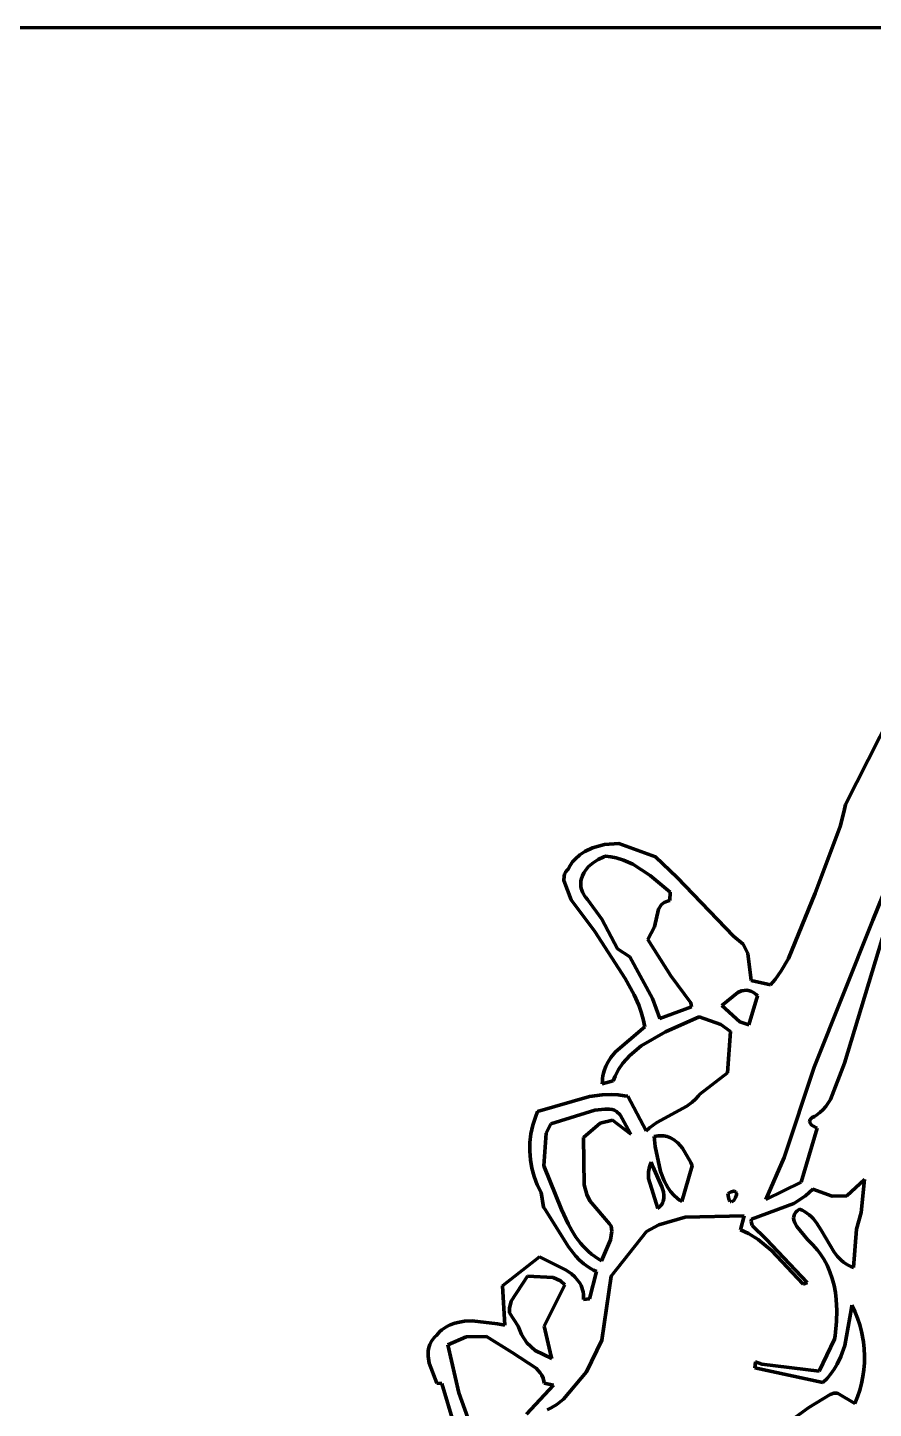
# Model space of a CAD drawing. Header units: millimetres. Extents: x 0 to 11.1, y 0 to 16.2.
# Drawn here: x 5.557 to 7.321, y 13.286 to 16.167 of the extents above; entities that cross this region are included whole.
import ezdxf

# ---------------------------------------------------------------- set-up
doc = ezdxf.new("R2010")
doc.units = ezdxf.units.MM
doc.layers.add('color#0b0b0bff', color=7, linetype='CONTINUOUS', lineweight=100)
doc.layers.add('color#ffffffff', color=7, linetype='CONTINUOUS', lineweight=100)

msp = doc.modelspace()

# ---------------------------------------------------------------- linework, layer by layer
at = {"layer": 'color#0b0b0bff'}
for p, q in [((7.2625, 14.5461), (7.3812, 14.7802)), ((7.26, 14.5328), (7.2625, 14.5461)), ((7.2512, 14.5003), (7.26, 14.5328)), ((7.1993, 14.3612), (7.2512, 14.5003)), ((6.7346, 14.4554), (6.7595, 14.4624)), ((6.7595, 14.4624), (6.7894, 14.4651)), ((6.7894, 14.4651), (6.8661, 14.4367)), ((7.382, 14.4595), (7.3193, 14.3051)), ((6.6934, 14.4262), (6.699, 14.4326)), ((6.699, 14.4326), (6.7085, 14.4411)), ((6.7085, 14.4411), (6.7191, 14.4481)), ((6.7191, 14.4481), (6.7346, 14.4554)), ((6.7465, 14.4315), (6.7359, 14.4247)), ((6.7581, 14.4368), (6.7465, 14.4315)), ((6.7621, 14.4381), (6.7581, 14.4368)), ((6.7733, 14.4369), (6.7621, 14.4381)), ((6.7841, 14.4348), (6.7733, 14.4369)), ((6.7996, 14.4301), (6.7841, 14.4348)), ((6.8191, 14.4215), (6.7996, 14.4301)), ((6.8661, 14.4367), (6.9113, 14.3937)), ((6.6766, 14.4011), (6.6788, 14.4053)), ((6.6788, 14.4053), (6.6821, 14.4094)), ((6.6821, 14.4094), (6.6841, 14.4114)), ((6.6841, 14.4114), (6.6884, 14.4191)), ((6.6884, 14.4191), (6.6934, 14.4262)), ((6.717, 14.4039), (6.7136, 14.3971)), ((6.7213, 14.4104), (6.717, 14.4039)), ((6.7266, 14.4165), (6.7213, 14.4104)), ((6.7359, 14.4247), (6.7266, 14.4165)), ((6.8551, 14.3981), (6.8191, 14.4215)), ((6.6753, 14.3879), (6.6754, 14.3968)), ((6.6906, 14.3471), (6.6753, 14.3879)), ((6.6754, 14.3968), (6.6766, 14.4011)), ((6.7107, 14.3862), (6.7103, 14.3825)), ((6.7103, 14.3825), (6.7103, 14.3787)), ((6.7103, 14.3787), (6.7107, 14.3749)), ((6.7113, 14.3899), (6.7107, 14.3862)), ((6.7107, 14.3749), (6.7114, 14.3711)), ((6.7136, 14.3971), (6.7113, 14.3899)), ((6.8971, 14.3635), (6.8551, 14.3981)), ((6.9113, 14.3937), (7.0285, 14.2718)), ((6.7395, 14.2815), (6.6906, 14.3471)), ((6.7114, 14.3711), (6.7124, 14.3673)), ((6.7124, 14.3673), (6.7139, 14.3634)), ((6.7139, 14.3634), (6.7158, 14.3596)), ((6.7158, 14.3596), (6.7181, 14.3557)), ((6.7181, 14.3557), (6.7209, 14.3519)), ((6.7209, 14.3519), (6.7241, 14.3481)), ((6.7241, 14.3481), (6.7539, 14.3071)), ((6.8843, 14.3415), (6.891, 14.3448)), ((6.891, 14.3448), (6.8964, 14.3462)), ((6.8964, 14.3462), (6.8971, 14.3635)), ((7.1435, 14.2247), (7.1993, 14.3612)), ((6.8641, 14.2907), (6.8727, 14.3279)), ((6.8727, 14.3279), (6.879, 14.3372)), ((6.879, 14.3372), (6.8843, 14.3415)), ((6.7539, 14.3071), (6.7872, 14.2448)), ((6.8499, 14.2648), (6.8641, 14.2907)), ((7.3193, 14.3051), (7.1971, 13.9982)), ((7.2603, 14.0067), (7.3461, 14.2886)), ((6.803, 14.183), (6.7395, 14.2815)), ((6.8982, 14.1885), (6.8499, 14.2648)), ((7.0285, 14.2718), (7.049, 14.2547)), ((6.7872, 14.2448), (6.8125, 14.2282)), ((7.049, 14.2547), (7.0588, 14.2352)), ((7.0588, 14.2352), (7.0656, 14.1789)), ((6.8125, 14.2282), (6.8601, 14.1416)), ((7.1285, 14.1993), (7.1435, 14.2247)), ((6.8217, 14.149), (6.803, 14.183)), ((6.9396, 14.1325), (6.8982, 14.1885)), ((7.0656, 14.1789), (7.1062, 14.1698)), ((7.1062, 14.1698), (7.1157, 14.1813)), ((7.1157, 14.1813), (7.1285, 14.1993)), ((6.8311, 14.1277), (6.8217, 14.149)), ((7.0376, 14.1541), (7.0042, 14.1269)), ((7.0456, 14.1573), (7.0376, 14.1541)), ((7.0509, 14.1584), (7.0456, 14.1573)), ((7.0564, 14.1585), (7.0509, 14.1584)), ((7.0619, 14.1576), (7.0564, 14.1585)), ((7.0606, 14.0868), (7.0788, 14.1471)), ((7.0647, 14.1567), (7.0619, 14.1576)), ((7.0675, 14.1555), (7.0647, 14.1567)), ((7.0703, 14.1539), (7.0675, 14.1555)), ((7.0732, 14.152), (7.0703, 14.1539)), ((7.076, 14.1498), (7.0732, 14.152)), ((7.0788, 14.1471), (7.076, 14.1498)), ((6.8362, 14.113), (6.8311, 14.1277)), ((6.8601, 14.1416), (6.8749, 14.0997)), ((6.8749, 14.0997), (6.9415, 14.1243)), ((6.9415, 14.1243), (6.9396, 14.1325)), ((7.0042, 14.1269), (7.042, 14.0928)), ((6.8404, 14.098), (6.8362, 14.113)), ((6.8436, 14.0825), (6.8404, 14.098)), ((6.9573, 14.1031), (6.8872, 14.0719)), ((7.0023, 14.0874), (6.9573, 14.1031)), ((7.0225, 14.0729), (7.0023, 14.0874)), ((7.042, 14.0928), (7.0606, 14.0868)), ((6.783, 14.0302), (6.8396, 14.0791)), ((6.8872, 14.0719), (6.8366, 14.0429)), ((6.8396, 14.0791), (6.8436, 14.0825)), ((7.0162, 13.9861), (7.0225, 14.0729)), ((6.7732, 14.0181), (6.783, 14.0302)), ((6.8366, 14.0429), (6.8123, 14.0223)), ((6.7592, 13.9905), (6.7629, 14.0003)), ((6.7629, 14.0003), (6.7676, 14.0094)), ((6.7676, 14.0094), (6.7732, 14.0181)), ((6.7983, 14.0065), (6.7893, 13.9935)), ((6.8123, 14.0223), (6.7983, 14.0065)), ((7.1971, 13.9982), (7.1344, 13.8098)), ((7.2309, 13.931), (7.2603, 14.0067)), ((6.7777, 13.9696), (6.7552, 13.9632)), ((6.7553, 13.969), (6.7558, 13.9746)), ((6.7558, 13.9746), (6.7566, 13.9801)), ((6.7566, 13.9801), (6.7577, 13.9854)), ((6.7577, 13.9854), (6.7592, 13.9905)), ((6.7818, 13.9795), (6.7777, 13.9696)), ((6.7893, 13.9935), (6.7818, 13.9795)), ((6.9588, 13.9422), (7.0162, 13.9861)), ((6.7288, 13.9371), (6.755, 13.9403)), ((6.755, 13.9403), (6.7749, 13.9409)), ((6.7552, 13.9632), (6.7553, 13.969)), ((6.7749, 13.9409), (6.7883, 13.9402)), ((6.9559, 13.9383), (6.9588, 13.9422)), ((6.6203, 13.9055), (6.7288, 13.9371)), ((6.7883, 13.9402), (6.8017, 13.9386)), ((6.8017, 13.9386), (6.8085, 13.9374)), ((6.8085, 13.9374), (6.8465, 13.8654)), ((6.8688, 13.883), (6.9315, 13.9167)), ((6.9315, 13.9167), (6.9427, 13.9249)), ((6.9427, 13.9249), (6.9496, 13.9312)), ((6.9496, 13.9312), (6.9559, 13.9383)), ((7.2155, 13.9095), (7.2213, 13.9162)), ((7.2213, 13.9162), (7.2309, 13.931)), ((6.61, 13.8769), (6.6156, 13.8942)), ((6.6156, 13.8942), (6.6203, 13.9055)), ((6.7396, 13.9084), (6.6478, 13.8803)), ((6.7602, 13.9106), (6.7396, 13.9084)), ((6.7507, 13.8816), (6.7767, 13.8879)), ((6.7644, 13.9106), (6.7602, 13.9106)), ((6.7675, 13.9108), (6.7644, 13.9106)), ((6.7705, 13.9108), (6.7675, 13.9108)), ((6.7759, 13.9101), (6.7705, 13.9108)), ((6.7807, 13.9083), (6.7759, 13.9101)), ((6.7767, 13.8879), (6.8149, 13.8587)), ((6.785, 13.9058), (6.7807, 13.9083)), ((6.7922, 13.8987), (6.785, 13.9058)), ((6.8134, 13.8607), (6.7922, 13.8987)), ((6.8534, 13.8719), (6.8688, 13.883)), ((7.1875, 13.8844), (7.189, 13.8893)), ((7.1917, 13.877), (7.1875, 13.8844)), ((7.189, 13.8893), (7.193, 13.8929)), ((7.193, 13.8929), (7.1979, 13.8953)), ((7.1979, 13.8953), (7.2018, 13.8978)), ((7.2018, 13.8978), (7.2091, 13.9033)), ((7.2091, 13.9033), (7.2155, 13.9095)), ((6.6041, 13.8412), (6.6062, 13.8592)), ((6.6062, 13.8592), (6.61, 13.8769)), ((6.6384, 13.8603), (6.6333, 13.7922)), ((6.6478, 13.8803), (6.6384, 13.8603)), ((6.7159, 13.8517), (6.7507, 13.8816)), ((6.8149, 13.8587), (6.8134, 13.8607)), ((6.8465, 13.8654), (6.8534, 13.8719)), ((6.8675, 13.8543), (6.8632, 13.8533)), ((6.8716, 13.8549), (6.8675, 13.8543)), ((6.8756, 13.8552), (6.8716, 13.8549)), ((6.8795, 13.8552), (6.8756, 13.8552)), ((6.8833, 13.8549), (6.8795, 13.8552)), ((6.8905, 13.8534), (6.8833, 13.8549)), ((7.1699, 13.7584), (7.2033, 13.8712)), ((7.2033, 13.8712), (7.1917, 13.877)), ((6.6038, 13.8232), (6.6041, 13.8412)), ((6.7173, 13.7525), (6.7159, 13.8517)), ((6.8632, 13.8533), (6.8656, 13.8329)), ((6.8656, 13.8329), (6.8764, 13.7806)), ((6.8973, 13.8508), (6.8905, 13.8534)), ((6.9037, 13.8473), (6.8973, 13.8508)), ((6.9124, 13.8406), (6.9037, 13.8473)), ((6.9226, 13.8293), (6.9124, 13.8406)), ((6.9399, 13.7991), (6.9226, 13.8293)), ((6.6052, 13.8052), (6.6038, 13.8232)), ((6.6083, 13.7874), (6.6052, 13.8052)), ((6.8556, 13.7968), (6.8534, 13.7901)), ((6.8571, 13.8002), (6.8556, 13.7968)), ((6.8603, 13.7907), (6.8571, 13.8002)), ((6.9427, 13.7922), (6.9399, 13.7991)), ((7.1344, 13.8098), (7.0965, 13.722)), ((6.6131, 13.7699), (6.6083, 13.7874)), ((6.6195, 13.7529), (6.6131, 13.7699)), ((6.6333, 13.7922), (6.67, 13.7011)), ((6.8534, 13.7901), (6.8516, 13.7799)), ((6.8516, 13.7799), (6.8518, 13.7663)), ((6.8797, 13.7489), (6.8603, 13.7907)), ((6.8764, 13.7806), (6.8842, 13.7609)), ((6.9208, 13.7178), (6.9427, 13.7922)), ((6.6277, 13.7365), (6.6195, 13.7529)), ((6.7233, 13.7325), (6.7173, 13.7525)), ((6.8518, 13.7663), (6.8712, 13.7033)), ((6.8828, 13.7383), (6.8797, 13.7489)), ((6.8842, 13.7609), (6.8917, 13.7473)), ((6.8917, 13.7473), (6.8976, 13.7388)), ((6.8976, 13.7388), (6.9044, 13.7311)), ((7.0269, 13.7391), (7.0241, 13.7382)), ((7.0292, 13.7394), (7.0269, 13.7391)), ((7.0311, 13.7393), (7.0292, 13.7394)), ((7.0325, 13.7388), (7.0311, 13.7393)), ((7.0336, 13.7379), (7.0325, 13.7388)), ((7.0965, 13.722), (7.1699, 13.7584)), ((7.1944, 13.7436), (7.1793, 13.73)), ((7.2344, 13.7291), (7.1944, 13.7436)), ((7.3023, 13.7637), (7.265, 13.7301)), ((7.2948, 13.6951), (7.3023, 13.7637)), ((6.6324, 13.7061), (6.6277, 13.7365)), ((6.7292, 13.7194), (6.7233, 13.7325)), ((6.7704, 13.6716), (6.7292, 13.7194)), ((6.8769, 13.709), (6.8791, 13.712)), ((6.8791, 13.712), (6.8808, 13.7151)), ((6.8808, 13.7151), (6.8821, 13.7182)), ((6.8821, 13.7182), (6.883, 13.7214)), ((6.8838, 13.7314), (6.8828, 13.7383)), ((6.883, 13.7214), (6.8836, 13.7247)), ((6.8836, 13.7247), (6.8838, 13.7314)), ((6.9044, 13.7311), (6.9121, 13.724)), ((6.9121, 13.724), (6.9163, 13.7208)), ((6.9163, 13.7208), (6.9208, 13.7178)), ((7.0209, 13.7368), (7.0171, 13.7348)), ((7.0171, 13.7348), (7.0175, 13.7302)), ((7.0175, 13.7302), (7.0182, 13.7264)), ((7.0182, 13.7264), (7.0189, 13.7234)), ((7.0189, 13.7234), (7.0199, 13.7211)), ((7.0199, 13.7211), (7.021, 13.7194)), ((7.0241, 13.7382), (7.0209, 13.7368)), ((7.021, 13.7194), (7.0222, 13.7183)), ((7.0222, 13.7183), (7.0234, 13.7177)), ((7.0234, 13.7177), (7.0248, 13.7176)), ((7.0248, 13.7176), (7.0261, 13.718)), ((7.0261, 13.718), (7.0274, 13.7187)), ((7.0274, 13.7187), (7.03, 13.7211)), ((7.03, 13.7211), (7.0332, 13.7262)), ((7.0332, 13.7262), (7.0349, 13.7319)), ((7.0344, 13.7367), (7.0336, 13.7379)), ((7.0348, 13.7353), (7.0344, 13.7367)), ((7.0349, 13.7319), (7.0348, 13.7353)), ((7.1545, 13.7136), (7.0661, 13.6812)), ((7.1793, 13.73), (7.1545, 13.7136)), ((7.265, 13.7301), (7.2344, 13.7291)), ((6.636, 13.7013), (6.6324, 13.7061)), ((6.6848, 13.6236), (6.636, 13.7013)), ((6.67, 13.7011), (6.6837, 13.6714)), ((6.8712, 13.7033), (6.8743, 13.7061)), ((6.9283, 13.6851), (6.8733, 13.6696)), ((6.8743, 13.7061), (6.8769, 13.709)), ((7.0514, 13.6882), (6.9283, 13.6851)), ((7.0433, 13.659), (7.0514, 13.6882)), ((7.0661, 13.6812), (7.0659, 13.6771)), ((7.1543, 13.6839), (7.1545, 13.6864)), ((7.1549, 13.6788), (7.1543, 13.6839)), ((7.1545, 13.6864), (7.1551, 13.6889)), ((7.1551, 13.6889), (7.1559, 13.6913)), ((7.1559, 13.6913), (7.1572, 13.6936)), ((7.1572, 13.6936), (7.1588, 13.6959)), ((7.1588, 13.6959), (7.1609, 13.6981)), ((7.1609, 13.6981), (7.1635, 13.7002)), ((7.1635, 13.7002), (7.1665, 13.7022)), ((7.1665, 13.7022), (7.172, 13.6998)), ((7.172, 13.6998), (7.1771, 13.697)), ((7.1771, 13.697), (7.182, 13.6938)), ((7.182, 13.6938), (7.1865, 13.6902)), ((7.1865, 13.6902), (7.1907, 13.6864)), ((7.1907, 13.6864), (7.1947, 13.6823)), ((7.1947, 13.6823), (7.202, 13.6733)), ((7.2853, 13.6604), (7.2948, 13.6951)), ((6.6837, 13.6714), (6.6915, 13.6572)), ((6.6915, 13.6572), (6.7002, 13.6437)), ((6.7734, 13.6667), (6.7704, 13.6716)), ((6.7726, 13.6381), (6.7751, 13.6561)), ((6.7751, 13.6561), (6.7734, 13.6667)), ((6.8473, 13.6552), (6.7739, 13.5619)), ((6.8733, 13.6696), (6.8473, 13.6552)), ((7.0598, 13.6512), (7.0433, 13.659)), ((7.0659, 13.6771), (7.0679, 13.6682)), ((7.0679, 13.6682), (7.0972, 13.6392)), ((7.1565, 13.6735), (7.1549, 13.6788)), ((7.1606, 13.6656), (7.1565, 13.6735)), ((7.1831, 13.639), (7.1606, 13.6656)), ((7.202, 13.6733), (7.2117, 13.6585)), ((7.2117, 13.6585), (7.2389, 13.6123)), ((7.2791, 13.5806), (7.2853, 13.6604)), ((6.6996, 13.6046), (6.6848, 13.6236)), ((6.7002, 13.6437), (6.7049, 13.6372)), ((6.7049, 13.6372), (6.7099, 13.6309)), ((6.7099, 13.6309), (6.7152, 13.6248)), ((6.7152, 13.6248), (6.7207, 13.619)), ((6.7538, 13.594), (6.7726, 13.6381)), ((7.0802, 13.6386), (7.0598, 13.6512)), ((7.1083, 13.616), (7.0802, 13.6386)), ((7.0972, 13.6392), (7.1824, 13.5489)), ((7.1887, 13.6333), (7.1831, 13.639)), ((7.1942, 13.6278), (7.1887, 13.6333)), ((7.1994, 13.6222), (7.1942, 13.6278)), ((6.5471, 13.5422), (6.624, 13.6027)), ((6.624, 13.6027), (6.6796, 13.5751)), ((6.7078, 13.5959), (6.6996, 13.6046)), ((6.7168, 13.5879), (6.7078, 13.5959)), ((6.7207, 13.619), (6.7266, 13.6135)), ((6.7266, 13.6135), (6.7329, 13.6081)), ((6.7329, 13.6081), (6.7395, 13.6031)), ((6.7395, 13.6031), (6.7464, 13.5984)), ((6.7464, 13.5984), (6.7538, 13.594)), ((7.1744, 13.5457), (7.1083, 13.616)), ((7.2043, 13.6164), (7.1994, 13.6222)), ((7.2089, 13.6104), (7.2043, 13.6164)), ((7.2131, 13.6043), (7.2089, 13.6104)), ((7.2171, 13.5979), (7.2131, 13.6043)), ((7.2207, 13.5915), (7.2171, 13.5979)), ((7.2389, 13.6123), (7.246, 13.6033)), ((7.246, 13.6033), (7.2499, 13.5991)), ((7.2499, 13.5991), (7.254, 13.5951)), ((7.254, 13.5951), (7.2584, 13.5915)), ((6.6796, 13.5751), (6.6911, 13.567)), ((6.6911, 13.567), (6.6979, 13.5609)), ((6.7265, 13.5807), (6.7168, 13.5879)), ((6.7318, 13.5775), (6.7265, 13.5807)), ((6.7287, 13.515), (6.743, 13.5717)), ((6.7372, 13.5745), (6.7318, 13.5775)), ((6.743, 13.5717), (6.7372, 13.5745)), ((7.2241, 13.5849), (7.2207, 13.5915)), ((7.23, 13.5713), (7.2241, 13.5849)), ((7.2348, 13.5573), (7.23, 13.5713)), ((7.2584, 13.5915), (7.263, 13.5882)), ((7.263, 13.5882), (7.268, 13.5853)), ((7.268, 13.5853), (7.2734, 13.5827)), ((7.2734, 13.5827), (7.2791, 13.5806)), ((6.5516, 13.4601), (6.5471, 13.5422)), ((6.5992, 13.5624), (6.5652, 13.51)), ((6.6529, 13.5596), (6.5992, 13.5624)), ((6.6343, 13.4581), (6.6772, 13.5445)), ((6.6681, 13.5522), (6.6529, 13.5596)), ((6.6772, 13.5445), (6.6681, 13.5522)), ((6.6979, 13.5609), (6.7038, 13.5542)), ((6.7038, 13.5542), (6.7065, 13.5506)), ((6.7065, 13.5506), (6.7088, 13.5468)), ((6.7088, 13.5468), (6.7109, 13.5427)), ((6.7109, 13.5427), (6.7126, 13.5385)), ((6.7126, 13.5385), (6.714, 13.534)), ((6.7739, 13.5619), (6.7542, 13.4288)), ((7.1824, 13.5489), (7.1744, 13.5457)), ((7.2385, 13.5429), (7.2348, 13.5573)), ((7.2413, 13.5282), (7.2385, 13.5429)), ((6.5652, 13.51), (6.562, 13.4955)), ((6.714, 13.534), (6.7151, 13.5293)), ((6.7151, 13.5293), (6.7159, 13.5243)), ((6.7159, 13.5243), (6.7162, 13.5191)), ((6.7162, 13.5191), (6.7161, 13.5136)), ((6.7161, 13.5136), (6.7287, 13.515)), ((7.2432, 13.5133), (7.2413, 13.5282)), ((7.2444, 13.4907), (7.2432, 13.5133)), ((6.562, 13.4955), (6.5619, 13.486)), ((6.5619, 13.486), (6.58, 13.4577)), ((7.2438, 13.468), (7.2444, 13.4907)), ((7.2752, 13.4956), (7.2609, 13.4176)), ((7.2759, 13.5015), (7.2752, 13.4956)), ((7.2822, 13.4882), (7.2759, 13.5015)), ((7.2876, 13.4745), (7.2822, 13.4882)), ((6.4205, 13.45), (6.4246, 13.4532)), ((6.4246, 13.4532), (6.4289, 13.456)), ((6.4289, 13.456), (6.4334, 13.4585)), ((6.4334, 13.4585), (6.4379, 13.4607)), ((6.4379, 13.4607), (6.4475, 13.4642)), ((6.4475, 13.4642), (6.4574, 13.4666)), ((6.4574, 13.4666), (6.4677, 13.4681)), ((6.4677, 13.4681), (6.4835, 13.4688)), ((6.4835, 13.4688), (6.5367, 13.4628)), ((6.5367, 13.4628), (6.5516, 13.4601)), ((6.58, 13.4577), (6.5865, 13.4407)), ((6.6489, 13.3949), (6.6343, 13.4581)), ((7.2406, 13.4381), (7.2438, 13.468)), ((7.2922, 13.4606), (7.2876, 13.4745)), ((7.2959, 13.4465), (7.2922, 13.4606)), ((6.3957, 13.4199), (6.399, 13.4264)), ((6.399, 13.4264), (6.4035, 13.4325)), ((6.4035, 13.4325), (6.4061, 13.4354)), ((6.4061, 13.4354), (6.4091, 13.4383)), ((6.4091, 13.4383), (6.4127, 13.4426)), ((6.4127, 13.4426), (6.4165, 13.4465)), ((6.4165, 13.4465), (6.4205, 13.45)), ((6.4713, 13.4357), (6.4328, 13.4191)), ((6.5137, 13.4361), (6.4713, 13.4357)), ((6.5671, 13.4032), (6.5137, 13.4361)), ((6.5865, 13.4407), (6.5978, 13.4234)), ((6.5978, 13.4234), (6.6153, 13.4075)), ((6.7542, 13.4288), (6.7222, 13.3629)), ((7.2078, 13.3644), (7.2393, 13.4308)), ((7.2393, 13.4308), (7.2406, 13.4381)), ((7.2998, 13.425), (7.2959, 13.4465)), ((7.3014, 13.4106), (7.2998, 13.425)), ((6.3918, 13.3954), (6.3921, 13.4062)), ((6.3938, 13.3808), (6.3918, 13.3954)), ((6.3921, 13.4062), (6.3935, 13.4131)), ((6.3935, 13.4131), (6.3957, 13.4199)), ((6.4328, 13.4191), (6.4557, 13.319)), ((6.6171, 13.3703), (6.5671, 13.4032)), ((6.6153, 13.4075), (6.6499, 13.3902)), ((6.6499, 13.3902), (6.6489, 13.3949)), ((7.2528, 13.3947), (7.245, 13.3784)), ((7.2609, 13.4176), (7.2528, 13.3947)), ((7.3021, 13.3961), (7.3014, 13.4106)), ((7.3018, 13.3816), (7.3021, 13.3961)), ((6.4101, 13.3392), (6.3938, 13.3808)), ((6.6256, 13.3609), (6.6171, 13.3703)), ((7.0733, 13.3707), (7.0747, 13.3832)), ((7.2152, 13.3404), (7.0733, 13.3707)), ((7.0747, 13.3832), (7.0879, 13.3784)), ((7.0879, 13.3784), (7.2078, 13.3644)), ((7.2389, 13.3681), (7.2319, 13.3583)), ((7.245, 13.3784), (7.2389, 13.3681)), ((7.2987, 13.3527), (7.3007, 13.3671)), ((7.3007, 13.3671), (7.3018, 13.3816)), ((6.4202, 13.3383), (6.4101, 13.3392)), ((6.4466, 13.2523), (6.4202, 13.3383)), ((6.629, 13.3555), (6.6256, 13.3609)), ((6.6316, 13.3495), (6.629, 13.3555)), ((6.6334, 13.3429), (6.6316, 13.3495)), ((6.6339, 13.3393), (6.6334, 13.3429)), ((6.6533, 13.3352), (6.6339, 13.3393)), ((6.7222, 13.3629), (6.6744, 13.3057)), ((7.224, 13.349), (7.2152, 13.3404)), ((7.2319, 13.3583), (7.224, 13.349)), ((7.292, 13.3243), (7.2958, 13.3384)), ((7.2958, 13.3384), (7.2987, 13.3527)), ((6.4557, 13.319), (6.4745, 13.2664)), ((6.5973, 13.2743), (6.6533, 13.3352)), ((7.186, 13.288), (7.2302, 13.3152)), ((7.2302, 13.3152), (7.2322, 13.3162)), ((7.2322, 13.3162), (7.2381, 13.318)), ((7.2381, 13.318), (7.2458, 13.318)), ((7.2458, 13.318), (7.2816, 13.2967)), ((7.2816, 13.2967), (7.2873, 13.3103)), ((7.2873, 13.3103), (7.292, 13.3243)), ((6.6486, 13.2873), (6.6401, 13.2836)), ((6.6603, 13.2942), (6.6486, 13.2873)), ((6.6744, 13.3057), (6.6603, 13.2942)), ((7.0597, 13.1969), (7.186, 13.288))]:
    msp.add_line(p, q, dxfattribs=at)
at = {"layer": 'color#ffffffff'}
for p, q in [((0, 16.1667), (11.1111, 16.1667)), ((7.3812, 14.7802), (7.2625, 14.5461)), ((7.2625, 14.5461), (7.26, 14.5328)), ((7.26, 14.5328), (7.2512, 14.5003)), ((7.2512, 14.5003), (7.1993, 14.3612)), ((6.7595, 14.4624), (6.7346, 14.4554)), ((6.7894, 14.4651), (6.7595, 14.4624)), ((6.8661, 14.4367), (6.7894, 14.4651)), ((7.3193, 14.3051), (7.382, 14.4595)), ((6.699, 14.4326), (6.6934, 14.4262)), ((6.7085, 14.4411), (6.699, 14.4326)), ((6.7191, 14.4481), (6.7085, 14.4411)), ((6.7346, 14.4554), (6.7191, 14.4481)), ((6.7359, 14.4247), (6.7465, 14.4315)), ((6.7465, 14.4315), (6.7581, 14.4368)), ((6.7581, 14.4368), (6.7621, 14.4381)), ((6.7621, 14.4381), (6.7733, 14.4369)), ((6.7733, 14.4369), (6.7841, 14.4348)), ((6.7841, 14.4348), (6.7996, 14.4301)), ((6.7996, 14.4301), (6.8191, 14.4215)), ((6.9113, 14.3937), (6.8661, 14.4367)), ((6.6788, 14.4053), (6.6766, 14.4011)), ((6.6821, 14.4094), (6.6788, 14.4053)), ((6.6841, 14.4114), (6.6821, 14.4094)), ((6.6884, 14.4191), (6.6841, 14.4114)), ((6.6934, 14.4262), (6.6884, 14.4191)), ((6.7136, 14.3971), (6.717, 14.4039)), ((6.717, 14.4039), (6.7213, 14.4104)), ((6.7213, 14.4104), (6.7266, 14.4165)), ((6.7266, 14.4165), (6.7359, 14.4247)), ((6.8191, 14.4215), (6.8551, 14.3981)), ((6.6754, 14.3968), (6.6753, 14.3879)), ((6.6753, 14.3879), (6.6906, 14.3471)), ((6.6766, 14.4011), (6.6754, 14.3968)), ((6.7103, 14.3825), (6.7107, 14.3862)), ((6.7103, 14.3787), (6.7103, 14.3825)), ((6.7107, 14.3749), (6.7103, 14.3787)), ((6.7107, 14.3862), (6.7113, 14.3899)), ((6.7114, 14.3711), (6.7107, 14.3749)), ((6.7113, 14.3899), (6.7136, 14.3971)), ((6.8551, 14.3981), (6.8971, 14.3635)), ((7.0285, 14.2718), (6.9113, 14.3937)), ((6.6906, 14.3471), (6.7395, 14.2815)), ((6.7124, 14.3673), (6.7114, 14.3711)), ((6.7139, 14.3634), (6.7124, 14.3673)), ((6.7158, 14.3596), (6.7139, 14.3634)), ((6.7181, 14.3557), (6.7158, 14.3596)), ((6.7209, 14.3519), (6.7181, 14.3557)), ((6.7241, 14.3481), (6.7209, 14.3519)), ((6.7539, 14.3071), (6.7241, 14.3481)), ((6.891, 14.3448), (6.8843, 14.3415)), ((6.8964, 14.3462), (6.891, 14.3448)), ((6.8971, 14.3635), (6.8964, 14.3462)), ((7.1993, 14.3612), (7.1435, 14.2247)), ((6.8727, 14.3279), (6.8641, 14.2907)), ((6.879, 14.3372), (6.8727, 14.3279)), ((6.8843, 14.3415), (6.879, 14.3372)), ((6.7872, 14.2448), (6.7539, 14.3071)), ((6.8641, 14.2907), (6.8499, 14.2648)), ((7.1971, 13.9982), (7.3193, 14.3051)), ((7.3461, 14.2886), (7.2603, 14.0067)), ((6.7395, 14.2815), (6.803, 14.183)), ((6.8499, 14.2648), (6.8982, 14.1885)), ((7.049, 14.2547), (7.0285, 14.2718)), ((6.8125, 14.2282), (6.7872, 14.2448)), ((7.0588, 14.2352), (7.049, 14.2547)), ((7.0656, 14.1789), (7.0588, 14.2352)), ((6.8601, 14.1416), (6.8125, 14.2282)), ((7.1435, 14.2247), (7.1285, 14.1993)), ((6.803, 14.183), (6.8217, 14.149)), ((6.8982, 14.1885), (6.9396, 14.1325)), ((7.1062, 14.1698), (7.0656, 14.1789)), ((7.1157, 14.1813), (7.1062, 14.1698)), ((7.1285, 14.1993), (7.1157, 14.1813)), ((6.8217, 14.149), (6.8311, 14.1277)), ((7.0042, 14.1269), (7.0376, 14.1541)), ((7.0376, 14.1541), (7.0456, 14.1573)), ((7.0456, 14.1573), (7.0509, 14.1584)), ((7.0509, 14.1584), (7.0564, 14.1585)), ((7.0564, 14.1585), (7.0619, 14.1576)), ((7.0788, 14.1471), (7.0606, 14.0868)), ((7.0619, 14.1576), (7.0647, 14.1567)), ((7.0647, 14.1567), (7.0675, 14.1555)), ((7.0675, 14.1555), (7.0703, 14.1539)), ((7.0703, 14.1539), (7.0732, 14.152)), ((7.0732, 14.152), (7.076, 14.1498)), ((7.076, 14.1498), (7.0788, 14.1471)), ((6.8311, 14.1277), (6.8362, 14.113)), ((6.8749, 14.0997), (6.8601, 14.1416)), ((6.9415, 14.1243), (6.8749, 14.0997)), ((6.9396, 14.1325), (6.9415, 14.1243)), ((7.042, 14.0928), (7.0042, 14.1269)), ((6.8362, 14.113), (6.8404, 14.098)), ((6.8404, 14.098), (6.8436, 14.0825)), ((6.8872, 14.0719), (6.9573, 14.1031)), ((6.9573, 14.1031), (7.0023, 14.0874)), ((7.0023, 14.0874), (7.0225, 14.0729)), ((7.0606, 14.0868), (7.042, 14.0928)), ((6.8396, 14.0791), (6.783, 14.0302)), ((6.8366, 14.0429), (6.8872, 14.0719)), ((6.8436, 14.0825), (6.8396, 14.0791)), ((7.0225, 14.0729), (7.0162, 13.9861)), ((6.783, 14.0302), (6.7732, 14.0181)), ((6.8123, 14.0223), (6.8366, 14.0429)), ((6.7629, 14.0003), (6.7592, 13.9905)), ((6.7676, 14.0094), (6.7629, 14.0003)), ((6.7732, 14.0181), (6.7676, 14.0094)), ((6.7893, 13.9935), (6.7983, 14.0065)), ((6.7983, 14.0065), (6.8123, 14.0223)), ((7.1344, 13.8098), (7.1971, 13.9982)), ((7.2603, 14.0067), (7.2309, 13.931)), ((6.7552, 13.9632), (6.7777, 13.9696)), ((6.7558, 13.9746), (6.7553, 13.969)), ((6.7566, 13.9801), (6.7558, 13.9746)), ((6.7577, 13.9854), (6.7566, 13.9801)), ((6.7592, 13.9905), (6.7577, 13.9854)), ((6.7777, 13.9696), (6.7818, 13.9795)), ((6.7818, 13.9795), (6.7893, 13.9935)), ((7.0162, 13.9861), (6.9588, 13.9422)), ((6.755, 13.9403), (6.7288, 13.9371)), ((6.7749, 13.9409), (6.755, 13.9403)), ((6.7553, 13.969), (6.7552, 13.9632)), ((6.7883, 13.9402), (6.7749, 13.9409)), ((6.9588, 13.9422), (6.9559, 13.9383)), ((6.7288, 13.9371), (6.6203, 13.9055)), ((6.8017, 13.9386), (6.7883, 13.9402)), ((6.8085, 13.9374), (6.8017, 13.9386)), ((6.8465, 13.8654), (6.8085, 13.9374)), ((6.9315, 13.9167), (6.8688, 13.883)), ((6.9427, 13.9249), (6.9315, 13.9167)), ((6.9496, 13.9312), (6.9427, 13.9249)), ((6.9559, 13.9383), (6.9496, 13.9312)), ((7.2213, 13.9162), (7.2155, 13.9095)), ((7.2309, 13.931), (7.2213, 13.9162)), ((6.6156, 13.8942), (6.61, 13.8769)), ((6.6203, 13.9055), (6.6156, 13.8942)), ((6.6478, 13.8803), (6.7396, 13.9084)), ((6.7396, 13.9084), (6.7602, 13.9106)), ((6.7767, 13.8879), (6.7507, 13.8816)), ((6.7602, 13.9106), (6.7644, 13.9106)), ((6.7644, 13.9106), (6.7675, 13.9108)), ((6.7675, 13.9108), (6.7705, 13.9108)), ((6.7705, 13.9108), (6.7759, 13.9101)), ((6.7759, 13.9101), (6.7807, 13.9083)), ((6.8149, 13.8587), (6.7767, 13.8879)), ((6.7807, 13.9083), (6.785, 13.9058)), ((6.785, 13.9058), (6.7922, 13.8987)), ((6.7922, 13.8987), (6.8134, 13.8607)), ((6.8688, 13.883), (6.8534, 13.8719)), ((7.189, 13.8893), (7.1875, 13.8844)), ((7.1875, 13.8844), (7.1917, 13.877)), ((7.193, 13.8929), (7.189, 13.8893)), ((7.1979, 13.8953), (7.193, 13.8929)), ((7.2018, 13.8978), (7.1979, 13.8953)), ((7.2091, 13.9033), (7.2018, 13.8978)), ((7.2155, 13.9095), (7.2091, 13.9033)), ((6.6062, 13.8592), (6.6041, 13.8412)), ((6.61, 13.8769), (6.6062, 13.8592)), ((6.6333, 13.7922), (6.6384, 13.8603)), ((6.6384, 13.8603), (6.6478, 13.8803)), ((6.7507, 13.8816), (6.7159, 13.8517)), ((6.8134, 13.8607), (6.8149, 13.8587)), ((6.8534, 13.8719), (6.8465, 13.8654)), ((6.8632, 13.8533), (6.8675, 13.8543)), ((6.8675, 13.8543), (6.8716, 13.8549)), ((6.8716, 13.8549), (6.8756, 13.8552)), ((6.8756, 13.8552), (6.8795, 13.8552)), ((6.8795, 13.8552), (6.8833, 13.8549)), ((6.8833, 13.8549), (6.8905, 13.8534)), ((7.2033, 13.8712), (7.1699, 13.7584)), ((7.1917, 13.877), (7.2033, 13.8712)), ((6.6041, 13.8412), (6.6038, 13.8232)), ((6.7159, 13.8517), (6.7173, 13.7525)), ((6.8656, 13.8329), (6.8632, 13.8533)), ((6.8764, 13.7806), (6.8656, 13.8329)), ((6.8905, 13.8534), (6.8973, 13.8508)), ((6.8973, 13.8508), (6.9037, 13.8473)), ((6.9037, 13.8473), (6.9124, 13.8406)), ((6.9124, 13.8406), (6.9226, 13.8293)), ((6.9226, 13.8293), (6.9399, 13.7991)), ((6.6038, 13.8232), (6.6052, 13.8052)), ((6.6052, 13.8052), (6.6083, 13.7874)), ((6.8534, 13.7901), (6.8556, 13.7968)), ((6.8556, 13.7968), (6.8571, 13.8002)), ((6.8571, 13.8002), (6.8603, 13.7907)), ((6.9399, 13.7991), (6.9427, 13.7922)), ((7.0965, 13.722), (7.1344, 13.8098)), ((6.6083, 13.7874), (6.6131, 13.7699)), ((6.6131, 13.7699), (6.6195, 13.7529)), ((6.67, 13.7011), (6.6333, 13.7922)), ((6.8516, 13.7799), (6.8534, 13.7901)), ((6.8518, 13.7663), (6.8516, 13.7799)), ((6.8603, 13.7907), (6.8797, 13.7489)), ((6.8842, 13.7609), (6.8764, 13.7806)), ((6.9427, 13.7922), (6.9208, 13.7178)), ((6.6195, 13.7529), (6.6277, 13.7365)), ((6.7173, 13.7525), (6.7233, 13.7325)), ((6.8712, 13.7033), (6.8518, 13.7663)), ((6.8797, 13.7489), (6.8828, 13.7383)), ((6.8917, 13.7473), (6.8842, 13.7609)), ((6.8976, 13.7388), (6.8917, 13.7473)), ((6.9044, 13.7311), (6.8976, 13.7388)), ((7.0241, 13.7382), (7.0269, 13.7391)), ((7.0269, 13.7391), (7.0292, 13.7394)), ((7.0292, 13.7394), (7.0311, 13.7393)), ((7.0311, 13.7393), (7.0325, 13.7388)), ((7.0325, 13.7388), (7.0336, 13.7379)), ((7.1699, 13.7584), (7.0965, 13.722)), ((7.1793, 13.73), (7.1944, 13.7436)), ((7.1944, 13.7436), (7.2344, 13.7291)), ((7.265, 13.7301), (7.3023, 13.7637)), ((7.3023, 13.7637), (7.2948, 13.6951)), ((6.6277, 13.7365), (6.6324, 13.7061)), ((6.7233, 13.7325), (6.7292, 13.7194)), ((6.7292, 13.7194), (6.7704, 13.6716)), ((6.8791, 13.712), (6.8769, 13.709)), ((6.8808, 13.7151), (6.8791, 13.712)), ((6.8821, 13.7182), (6.8808, 13.7151)), ((6.883, 13.7214), (6.8821, 13.7182)), ((6.8828, 13.7383), (6.8838, 13.7314)), ((6.8836, 13.7247), (6.883, 13.7214)), ((6.8838, 13.7314), (6.8836, 13.7247)), ((6.9121, 13.724), (6.9044, 13.7311)), ((6.9163, 13.7208), (6.9121, 13.724)), ((6.9208, 13.7178), (6.9163, 13.7208)), ((7.0171, 13.7348), (7.0209, 13.7368)), ((7.0175, 13.7302), (7.0171, 13.7348)), ((7.0182, 13.7264), (7.0175, 13.7302)), ((7.0189, 13.7234), (7.0182, 13.7264)), ((7.0199, 13.7211), (7.0189, 13.7234)), ((7.021, 13.7194), (7.0199, 13.7211)), ((7.0209, 13.7368), (7.0241, 13.7382)), ((7.0222, 13.7183), (7.021, 13.7194)), ((7.0234, 13.7177), (7.0222, 13.7183)), ((7.0248, 13.7176), (7.0234, 13.7177)), ((7.0261, 13.718), (7.0248, 13.7176)), ((7.0274, 13.7187), (7.0261, 13.718)), ((7.03, 13.7211), (7.0274, 13.7187)), ((7.0332, 13.7262), (7.03, 13.7211)), ((7.0349, 13.7319), (7.0332, 13.7262)), ((7.0336, 13.7379), (7.0344, 13.7367)), ((7.0344, 13.7367), (7.0348, 13.7353)), ((7.0348, 13.7353), (7.0349, 13.7319)), ((7.0661, 13.6812), (7.1545, 13.7136)), ((7.1545, 13.7136), (7.1793, 13.73)), ((7.2344, 13.7291), (7.265, 13.7301)), ((6.6324, 13.7061), (6.636, 13.7013)), ((6.636, 13.7013), (6.6848, 13.6236)), ((6.6837, 13.6714), (6.67, 13.7011)), ((6.8743, 13.7061), (6.8712, 13.7033)), ((6.8733, 13.6696), (6.9283, 13.6851)), ((6.8769, 13.709), (6.8743, 13.7061)), ((6.9283, 13.6851), (7.0514, 13.6882)), ((7.0514, 13.6882), (7.0433, 13.659)), ((7.0659, 13.6771), (7.0661, 13.6812)), ((7.1545, 13.6864), (7.1543, 13.6839)), ((7.1543, 13.6839), (7.1549, 13.6788)), ((7.1551, 13.6889), (7.1545, 13.6864)), ((7.1559, 13.6913), (7.1551, 13.6889)), ((7.1572, 13.6936), (7.1559, 13.6913)), ((7.1588, 13.6959), (7.1572, 13.6936)), ((7.1609, 13.6981), (7.1588, 13.6959)), ((7.1635, 13.7002), (7.1609, 13.6981)), ((7.1665, 13.7022), (7.1635, 13.7002)), ((7.172, 13.6998), (7.1665, 13.7022)), ((7.1771, 13.697), (7.172, 13.6998)), ((7.182, 13.6938), (7.1771, 13.697)), ((7.1865, 13.6902), (7.182, 13.6938)), ((7.1907, 13.6864), (7.1865, 13.6902)), ((7.1947, 13.6823), (7.1907, 13.6864)), ((7.202, 13.6733), (7.1947, 13.6823)), ((7.2948, 13.6951), (7.2853, 13.6604)), ((6.6915, 13.6572), (6.6837, 13.6714)), ((6.7002, 13.6437), (6.6915, 13.6572)), ((6.7704, 13.6716), (6.7734, 13.6667)), ((6.7751, 13.6561), (6.7726, 13.6381)), ((6.7734, 13.6667), (6.7751, 13.6561)), ((6.7739, 13.5619), (6.8473, 13.6552)), ((6.8473, 13.6552), (6.8733, 13.6696)), ((7.0433, 13.659), (7.0598, 13.6512)), ((7.0679, 13.6682), (7.0659, 13.6771)), ((7.0972, 13.6392), (7.0679, 13.6682)), ((7.1549, 13.6788), (7.1565, 13.6735)), ((7.1565, 13.6735), (7.1606, 13.6656)), ((7.1606, 13.6656), (7.1831, 13.639)), ((7.2117, 13.6585), (7.202, 13.6733)), ((7.2389, 13.6123), (7.2117, 13.6585)), ((7.2853, 13.6604), (7.2791, 13.5806)), ((6.6848, 13.6236), (6.6996, 13.6046)), ((6.7049, 13.6372), (6.7002, 13.6437)), ((6.7099, 13.6309), (6.7049, 13.6372)), ((6.7152, 13.6248), (6.7099, 13.6309)), ((6.7207, 13.619), (6.7152, 13.6248)), ((6.7726, 13.6381), (6.7538, 13.594)), ((7.0598, 13.6512), (7.0802, 13.6386)), ((7.0802, 13.6386), (7.1083, 13.616)), ((7.1824, 13.5489), (7.0972, 13.6392)), ((7.1831, 13.639), (7.1887, 13.6333)), ((7.1887, 13.6333), (7.1942, 13.6278)), ((7.1942, 13.6278), (7.1994, 13.6222)), ((6.624, 13.6027), (6.5471, 13.5422)), ((6.6796, 13.5751), (6.624, 13.6027)), ((6.6996, 13.6046), (6.7078, 13.5959)), ((6.7078, 13.5959), (6.7168, 13.5879)), ((6.7266, 13.6135), (6.7207, 13.619)), ((6.7329, 13.6081), (6.7266, 13.6135)), ((6.7395, 13.6031), (6.7329, 13.6081)), ((6.7464, 13.5984), (6.7395, 13.6031)), ((6.7538, 13.594), (6.7464, 13.5984)), ((7.1083, 13.616), (7.1744, 13.5457)), ((7.1994, 13.6222), (7.2043, 13.6164)), ((7.2043, 13.6164), (7.2089, 13.6104)), ((7.2089, 13.6104), (7.2131, 13.6043)), ((7.2131, 13.6043), (7.2171, 13.5979)), ((7.2171, 13.5979), (7.2207, 13.5915)), ((7.246, 13.6033), (7.2389, 13.6123)), ((7.2499, 13.5991), (7.246, 13.6033)), ((7.254, 13.5951), (7.2499, 13.5991)), ((7.2584, 13.5915), (7.254, 13.5951)), ((6.6911, 13.567), (6.6796, 13.5751)), ((6.6979, 13.5609), (6.6911, 13.567)), ((6.7168, 13.5879), (6.7265, 13.5807)), ((6.7265, 13.5807), (6.7318, 13.5775)), ((6.743, 13.5717), (6.7287, 13.515)), ((6.7318, 13.5775), (6.7372, 13.5745)), ((6.7372, 13.5745), (6.743, 13.5717)), ((7.2207, 13.5915), (7.2241, 13.5849)), ((7.2241, 13.5849), (7.23, 13.5713)), ((7.23, 13.5713), (7.2348, 13.5573)), ((7.263, 13.5882), (7.2584, 13.5915)), ((7.268, 13.5853), (7.263, 13.5882)), ((7.2734, 13.5827), (7.268, 13.5853)), ((7.2791, 13.5806), (7.2734, 13.5827)), ((6.5471, 13.5422), (6.5516, 13.4601)), ((6.5652, 13.51), (6.5992, 13.5624)), ((6.5992, 13.5624), (6.6529, 13.5596)), ((6.6772, 13.5445), (6.6343, 13.4581)), ((6.6529, 13.5596), (6.6681, 13.5522)), ((6.6681, 13.5522), (6.6772, 13.5445)), ((6.7038, 13.5542), (6.6979, 13.5609)), ((6.7065, 13.5506), (6.7038, 13.5542)), ((6.7088, 13.5468), (6.7065, 13.5506)), ((6.7109, 13.5427), (6.7088, 13.5468)), ((6.7126, 13.5385), (6.7109, 13.5427)), ((6.714, 13.534), (6.7126, 13.5385)), ((6.7542, 13.4288), (6.7739, 13.5619)), ((7.1744, 13.5457), (7.1824, 13.5489)), ((7.2348, 13.5573), (7.2385, 13.5429)), ((7.2385, 13.5429), (7.2413, 13.5282)), ((6.562, 13.4955), (6.5652, 13.51)), ((6.7151, 13.5293), (6.714, 13.534)), ((6.7159, 13.5243), (6.7151, 13.5293)), ((6.7162, 13.5191), (6.7159, 13.5243)), ((6.7161, 13.5136), (6.7162, 13.5191)), ((6.7287, 13.515), (6.7161, 13.5136)), ((7.2413, 13.5282), (7.2432, 13.5133)), ((7.2432, 13.5133), (7.2444, 13.4907)), ((6.5619, 13.486), (6.562, 13.4955)), ((6.58, 13.4577), (6.5619, 13.486)), ((7.2444, 13.4907), (7.2438, 13.468)), ((7.2609, 13.4176), (7.2752, 13.4956)), ((7.2752, 13.4956), (7.2759, 13.5015)), ((7.2759, 13.5015), (7.2822, 13.4882)), ((7.2822, 13.4882), (7.2876, 13.4745)), ((6.4246, 13.4532), (6.4205, 13.45)), ((6.4289, 13.456), (6.4246, 13.4532)), ((6.4334, 13.4585), (6.4289, 13.456)), ((6.4379, 13.4607), (6.4334, 13.4585)), ((6.4475, 13.4642), (6.4379, 13.4607)), ((6.4574, 13.4666), (6.4475, 13.4642)), ((6.4677, 13.4681), (6.4574, 13.4666)), ((6.4835, 13.4688), (6.4677, 13.4681)), ((6.5367, 13.4628), (6.4835, 13.4688)), ((6.5516, 13.4601), (6.5367, 13.4628)), ((6.5865, 13.4407), (6.58, 13.4577)), ((6.6343, 13.4581), (6.6489, 13.3949)), ((7.2438, 13.468), (7.2406, 13.4381)), ((7.2876, 13.4745), (7.2922, 13.4606)), ((7.2922, 13.4606), (7.2959, 13.4465)), ((6.399, 13.4264), (6.3957, 13.4199)), ((6.4035, 13.4325), (6.399, 13.4264)), ((6.4061, 13.4354), (6.4035, 13.4325)), ((6.4091, 13.4383), (6.4061, 13.4354)), ((6.4127, 13.4426), (6.4091, 13.4383)), ((6.4165, 13.4465), (6.4127, 13.4426)), ((6.4205, 13.45), (6.4165, 13.4465)), ((6.4328, 13.4191), (6.4713, 13.4357)), ((6.4713, 13.4357), (6.5137, 13.4361)), ((6.5137, 13.4361), (6.5671, 13.4032)), ((6.5978, 13.4234), (6.5865, 13.4407)), ((6.6153, 13.4075), (6.5978, 13.4234)), ((6.7222, 13.3629), (6.7542, 13.4288)), ((7.2393, 13.4308), (7.2078, 13.3644)), ((7.2406, 13.4381), (7.2393, 13.4308)), ((7.2959, 13.4465), (7.2998, 13.425)), ((7.2998, 13.425), (7.3014, 13.4106)), ((6.3921, 13.4062), (6.3918, 13.3954)), ((6.3918, 13.3954), (6.3938, 13.3808)), ((6.3935, 13.4131), (6.3921, 13.4062)), ((6.3957, 13.4199), (6.3935, 13.4131)), ((6.4557, 13.319), (6.4328, 13.4191)), ((6.5671, 13.4032), (6.6171, 13.3703)), ((6.6499, 13.3902), (6.6153, 13.4075)), ((6.6489, 13.3949), (6.6499, 13.3902)), ((7.245, 13.3784), (7.2528, 13.3947)), ((7.2528, 13.3947), (7.2609, 13.4176)), ((7.3014, 13.4106), (7.3021, 13.3961)), ((7.3021, 13.3961), (7.3018, 13.3816)), ((6.3938, 13.3808), (6.4101, 13.3392)), ((6.6171, 13.3703), (6.6256, 13.3609)), ((7.0747, 13.3832), (7.0733, 13.3707)), ((7.0733, 13.3707), (7.2152, 13.3404)), ((7.0879, 13.3784), (7.0747, 13.3832)), ((7.2078, 13.3644), (7.0879, 13.3784)), ((7.2319, 13.3583), (7.2389, 13.3681)), ((7.2389, 13.3681), (7.245, 13.3784)), ((7.3007, 13.3671), (7.2987, 13.3527)), ((7.3018, 13.3816), (7.3007, 13.3671)), ((6.4101, 13.3392), (6.4202, 13.3383)), ((6.4202, 13.3383), (6.4466, 13.2523)), ((6.6256, 13.3609), (6.629, 13.3555)), ((6.629, 13.3555), (6.6316, 13.3495)), ((6.6316, 13.3495), (6.6334, 13.3429)), ((6.6334, 13.3429), (6.6339, 13.3393)), ((6.6339, 13.3393), (6.6533, 13.3352)), ((6.6744, 13.3057), (6.7222, 13.3629)), ((7.2152, 13.3404), (7.224, 13.349)), ((7.224, 13.349), (7.2319, 13.3583)), ((7.2958, 13.3384), (7.292, 13.3243)), ((7.2987, 13.3527), (7.2958, 13.3384)), ((6.4745, 13.2664), (6.4557, 13.319)), ((6.6533, 13.3352), (6.5973, 13.2743)), ((7.2302, 13.3152), (7.186, 13.288)), ((7.2322, 13.3162), (7.2302, 13.3152)), ((7.2381, 13.318), (7.2322, 13.3162)), ((7.2458, 13.318), (7.2381, 13.318)), ((7.2816, 13.2967), (7.2458, 13.318)), ((7.2873, 13.3103), (7.2816, 13.2967)), ((7.292, 13.3243), (7.2873, 13.3103)), ((6.6401, 13.2836), (6.6486, 13.2873)), ((6.6486, 13.2873), (6.6603, 13.2942)), ((6.6603, 13.2942), (6.6744, 13.3057)), ((7.186, 13.288), (7.0597, 13.1969))]:
    msp.add_line(p, q, dxfattribs=at)

doc.saveas('drawing.dxf')
